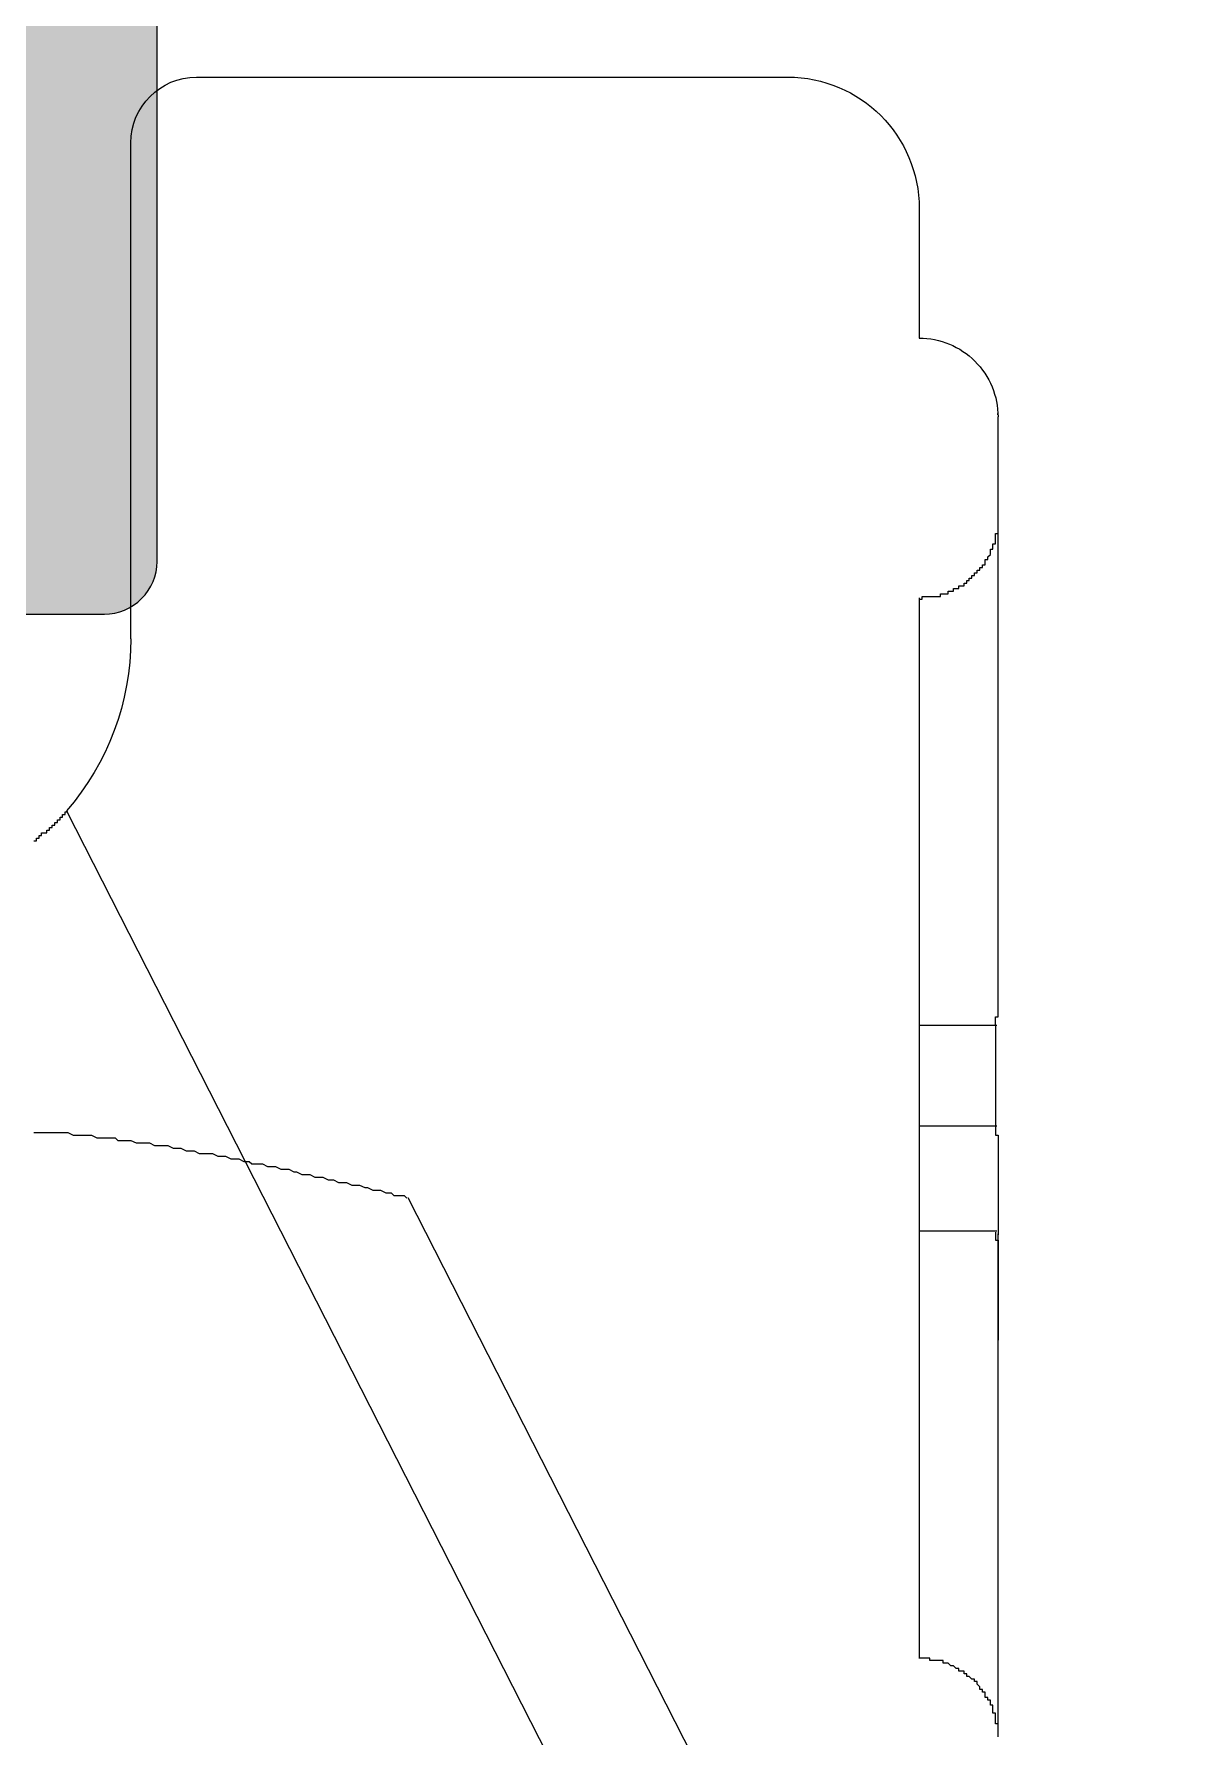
# Model space of a CAD drawing. Header units: millimetres. Extents: x -624 to 1947, y 11274 to 11571.
# Drawn here: x 948.48 to 952.83, y 11418.59 to 11425.07 of the extents above; entities that cross this region are included whole.
import ezdxf

# ---------------------------------------------------------------- set-up
doc = ezdxf.new("R2010")
doc.units = ezdxf.units.MM
doc.layers.add('AKSESUAR', color=7, linetype='Continuous')

# ---------------------------------------------------------------- blocks, each defined once
blk = doc.blocks.new('FGHDFHGFD')
at = {"color": 7, "linetype": 'Continuous'}
for p, q in [((5432.4529, 1210.8437), (5427.989, 1213.1182)), ((5430.4002, 1213.0893), (5430.4, 1213.0893)), ((5430.4014, 1213.0893), (5431.9146, 1213.0893)), ((5431.9146, 1213.0893), (5432.3146, 1213.0893)), ((5432.3239, 1213.0844), (5432.3239, 1212.7893)), ((5432.7239, 1213.0844), (5432.7239, 1212.7893)), ((5433.1083, 1212.7893), (5433.1083, 1213.0844)), ((5433.5176, 1213.0893), (5435.0352, 1213.0893)), ((5435.0352, 1213.0893), (5435.423, 1213.0893)), ((5435.431, 1213.0891), (5435.4425, 1213.0893)), ((5434.7342, 1212.7893), (5430.698, 1212.7893)), ((5436.2161, 1212.7893), (5435.723, 1212.7893)), ((5436.7161, 1210.0393), (5436.7161, 1212.2893)), ((5433.9241, 1209.5451), (5429.1123, 1211.9968)), ((5434.5789, 1209.7893), (5436.4661, 1209.7893))]:
    blk.add_line(p, q, dxfattribs=at)
at = {"color": 7}
for points in [[(5430.4, 1213.09, 0), (5430.4, 1213.09, 0), (5430.4, 1213.09, 0), (5430.4, 1213.09, 0), (5430.41, 1213.09, 0), (5430.41, 1213.09, 0), (5430.41, 1213.09, 0), (5430.41, 1213.09, 0), (5430.41, 1213.09, 0), (5430.41, 1213.09, 0), (5430.42, 1213.09, 0), (5430.42, 1213.09, 0), (5430.42, 1213.09, 0), (5430.42, 1213.09, 0), (5430.42, 1213.09, 0), (5430.42, 1213.09, 0), (5430.43, 1213.09, 0), (5430.43, 1213.09, 0), (5430.43, 1213.09, 0), (5430.43, 1213.09, 0), (5430.43, 1213.09, 0), (5430.43, 1213.09, 0), (5430.44, 1213.09, 0), (5430.44, 1213.09, 0), (5430.44, 1213.09, 0), (5430.44, 1213.09, 0), (5430.44, 1213.09, 0), (5430.44, 1213.09, 0), (5430.44, 1213.09, 0), (5430.45, 1213.09, 0), (5430.45, 1213.08, 0), (5430.45, 1213.08, 0), (5430.45, 1213.08, 0), (5430.45, 1213.08, 0), (5430.45, 1213.08, 0), (5430.46, 1213.08, 0), (5430.46, 1213.08, 0), (5430.46, 1213.08, 0), (5430.46, 1213.08, 0), (5430.46, 1213.08, 0), (5430.46, 1213.08, 0), (5430.47, 1213.08, 0), (5430.47, 1213.08, 0), (5430.47, 1213.08, 0), (5430.47, 1213.08, 0), (5430.47, 1213.08, 0), (5430.47, 1213.08, 0), (5430.48, 1213.08, 0), (5430.48, 1213.08, 0), (5430.48, 1213.08, 0), (5430.48, 1213.08, 0), (5430.48, 1213.08, 0), (5430.48, 1213.08, 0), (5430.48, 1213.08, 0), (5430.49, 1213.08, 0), (5430.49, 1213.08, 0), (5430.49, 1213.08, 0), (5430.49, 1213.07, 0), (5430.49, 1213.07, 0), (5430.49, 1213.07, 0), (5430.5, 1213.07, 0), (5430.5, 1213.07, 0), (5430.5, 1213.07, 0), (5430.5, 1213.07, 0), (5430.5, 1213.07, 0), (5430.5, 1213.07, 0), (5430.5, 1213.07, 0), (5430.51, 1213.07, 0), (5430.51, 1213.07, 0), (5430.51, 1213.07, 0), (5430.51, 1213.07, 0), (5430.51, 1213.07, 0), (5430.51, 1213.07, 0), (5430.52, 1213.07, 0), (5430.52, 1213.06, 0), (5430.52, 1213.06, 0), (5430.52, 1213.06, 0), (5430.52, 1213.06, 0), (5430.52, 1213.06, 0), (5430.52, 1213.06, 0), (5430.53, 1213.06, 0), (5430.53, 1213.06, 0), (5430.53, 1213.06, 0), (5430.53, 1213.06, 0), (5430.53, 1213.06, 0), (5430.53, 1213.06, 0), (5430.53, 1213.06, 0), (5430.54, 1213.06, 0), (5430.54, 1213.05, 0), (5430.54, 1213.05, 0), (5430.54, 1213.05, 0), (5430.54, 1213.05, 0), (5430.54, 1213.05, 0), (5430.54, 1213.05, 0), (5430.55, 1213.05, 0), (5430.55, 1213.05, 0), (5430.55, 1213.05, 0), (5430.55, 1213.05, 0), (5430.55, 1213.05, 0), (5430.55, 1213.05, 0), (5430.55, 1213.04, 0), (5430.56, 1213.04, 0), (5430.56, 1213.04, 0), (5430.56, 1213.04, 0), (5430.56, 1213.04, 0), (5430.56, 1213.04, 0), (5430.56, 1213.04, 0), (5430.56, 1213.04, 0), (5430.57, 1213.04, 0), (5430.57, 1213.04, 0), (5430.57, 1213.04, 0), (5430.57, 1213.03, 0), (5430.57, 1213.03, 0), (5430.57, 1213.03, 0), (5430.57, 1213.03, 0), (5430.58, 1213.03, 0), (5430.58, 1213.03, 0), (5430.58, 1213.03, 0), (5430.58, 1213.03, 0), (5430.58, 1213.03, 0), (5430.58, 1213.03, 0), (5430.58, 1213.03, 0), (5430.58, 1213.02, 0), (5430.59, 1213.02, 0), (5430.59, 1213.02, 0), (5430.59, 1213.02, 0), (5430.59, 1213.02, 0), (5430.59, 1213.02, 0), (5430.59, 1213.02, 0), (5430.59, 1213.02, 0), (5430.59, 1213.02, 0), (5430.6, 1213.01, 0), (5430.6, 1213.01, 0), (5430.6, 1213.01, 0), (5430.6, 1213.01, 0), (5430.6, 1213.01, 0), (5430.6, 1213.01, 0), (5430.6, 1213.01, 0), (5430.6, 1213.01, 0), (5430.61, 1213.01, 0), (5430.61, 1213, 0), (5430.61, 1213, 0), (5430.61, 1213, 0), (5430.61, 1213, 0), (5430.61, 1213, 0), (5430.61, 1213, 0), (5430.61, 1213, 0), (5430.61, 1213, 0), (5430.62, 1213, 0), (5430.62, 1212.99, 0), (5430.62, 1212.99, 0), (5430.62, 1212.99, 0), (5430.62, 1212.99, 0), (5430.62, 1212.99, 0), (5430.62, 1212.99, 0), (5430.62, 1212.99, 0), (5430.62, 1212.99, 0), (5430.63, 1212.98, 0), (5430.63, 1212.98, 0), (5430.63, 1212.98, 0), (5430.63, 1212.98, 0), (5430.63, 1212.98, 0), (5430.63, 1212.98, 0), (5430.63, 1212.98, 0), (5430.63, 1212.98, 0), (5430.63, 1212.97, 0), (5430.63, 1212.97, 0), (5430.64, 1212.97, 0), (5430.64, 1212.97, 0), (5430.64, 1212.97, 0), (5430.64, 1212.97, 0), (5430.64, 1212.97, 0), (5430.64, 1212.97, 0), (5430.64, 1212.96, 0), (5430.64, 1212.96, 0), (5430.64, 1212.96, 0), (5430.64, 1212.96, 0), (5430.65, 1212.96, 0), (5430.65, 1212.96, 0), (5430.65, 1212.96, 0), (5430.65, 1212.95, 0), (5430.65, 1212.95, 0), (5430.65, 1212.95, 0), (5430.65, 1212.95, 0), (5430.65, 1212.95, 0), (5430.65, 1212.95, 0), (5430.65, 1212.95, 0), (5430.65, 1212.94, 0), (5430.66, 1212.94, 0), (5430.66, 1212.94, 0), (5430.66, 1212.94, 0), (5430.66, 1212.94, 0), (5430.66, 1212.94, 0), (5430.66, 1212.94, 0), (5430.66, 1212.93, 0), (5430.66, 1212.93, 0), (5430.66, 1212.93, 0), (5430.66, 1212.93, 0), (5430.66, 1212.93, 0), (5430.66, 1212.93, 0), (5430.66, 1212.93, 0), (5430.67, 1212.92, 0), (5430.67, 1212.92, 0), (5430.67, 1212.92, 0), (5430.67, 1212.92, 0), (5430.67, 1212.92, 0), (5430.67, 1212.92, 0), (5430.67, 1212.92, 0), (5430.67, 1212.91, 0), (5430.67, 1212.91, 0), (5430.67, 1212.91, 0), (5430.67, 1212.91, 0), (5430.67, 1212.91, 0), (5430.67, 1212.91, 0), (5430.67, 1212.91, 0), (5430.68, 1212.9, 0), (5430.68, 1212.9, 0), (5430.68, 1212.9, 0), (5430.68, 1212.9, 0), (5430.68, 1212.9, 0), (5430.68, 1212.9, 0), (5430.68, 1212.89, 0), (5430.68, 1212.89, 0), (5430.68, 1212.89, 0), (5430.68, 1212.89, 0), (5430.68, 1212.89, 0), (5430.68, 1212.89, 0), (5430.68, 1212.89, 0), (5430.68, 1212.88, 0), (5430.68, 1212.88, 0), (5430.68, 1212.88, 0), (5430.68, 1212.88, 0), (5430.68, 1212.88, 0), (5430.69, 1212.88, 0), (5430.69, 1212.87, 0), (5430.69, 1212.87, 0), (5430.69, 1212.87, 0), (5430.69, 1212.87, 0), (5430.69, 1212.87, 0), (5430.69, 1212.87, 0), (5430.69, 1212.87, 0), (5430.69, 1212.86, 0), (5430.69, 1212.86, 0), (5430.69, 1212.86, 0), (5430.69, 1212.86, 0), (5430.69, 1212.86, 0), (5430.69, 1212.86, 0), (5430.69, 1212.85, 0), (5430.69, 1212.85, 0), (5430.69, 1212.85, 0), (5430.69, 1212.85, 0), (5430.69, 1212.85, 0), (5430.69, 1212.85, 0), (5430.69, 1212.84, 0), (5430.69, 1212.84, 0), (5430.69, 1212.84, 0), (5430.69, 1212.84, 0), (5430.69, 1212.84, 0), (5430.69, 1212.84, 0), (5430.69, 1212.83, 0), (5430.69, 1212.83, 0), (5430.69, 1212.83, 0), (5430.7, 1212.83, 0), (5430.7, 1212.83, 0), (5430.7, 1212.83, 0), (5430.7, 1212.83, 0), (5430.7, 1212.82, 0), (5430.7, 1212.82, 0), (5430.7, 1212.82, 0), (5430.7, 1212.82, 0), (5430.7, 1212.82, 0), (5430.7, 1212.82, 0), (5430.7, 1212.81, 0), (5430.7, 1212.81, 0), (5430.7, 1212.81, 0), (5430.7, 1212.81, 0), (5430.7, 1212.81, 0), (5430.7, 1212.81, 0), (5430.7, 1212.8, 0), (5430.7, 1212.8, 0), (5430.7, 1212.8, 0), (5430.7, 1212.8, 0), (5430.7, 1212.8, 0), (5430.7, 1212.8, 0), (5430.7, 1212.79, 0), (5430.7, 1212.79, 0), (5430.7, 1212.79, 0), (5430.7, 1212.79, 0)], [(5432.32, 1213.08, 0), (5432.32, 1213.08, 0), (5432.32, 1213.08, 0), (5432.32, 1213.08, 0), (5432.31, 1213.08, 0), (5432.31, 1213.08, 0), (5432.31, 1213.08, 0), (5432.31, 1213.08, 0), (5432.3, 1213.08, 0), (5432.3, 1213.08, 0), (5432.3, 1213.08, 0), (5432.3, 1213.08, 0), (5432.29, 1213.08, 0), (5432.29, 1213.08, 0), (5432.29, 1213.09, 0), (5432.29, 1213.09, 0), (5432.28, 1213.09, 0), (5432.28, 1213.09, 0), (5432.28, 1213.09, 0), (5432.27, 1213.09, 0), (5432.27, 1213.09, 0), (5432.27, 1213.09, 0), (5432.27, 1213.09, 0), (5432.26, 1213.09, 0), (5432.26, 1213.09, 0), (5432.26, 1213.09, 0), (5432.26, 1213.09, 0), (5432.25, 1213.09, 0), (5432.25, 1213.09, 0), (5432.25, 1213.09, 0), (5432.25, 1213.09, 0), (5432.24, 1213.09, 0), (5432.24, 1213.09, 0), (5432.24, 1213.09, 0), (5432.24, 1213.09, 0), (5432.23, 1213.09, 0), (5432.23, 1213.09, 0), (5432.23, 1213.09, 0), (5432.23, 1213.09, 0), (5432.22, 1213.09, 0), (5432.22, 1213.09, 0), (5432.22, 1213.09, 0), (5432.22, 1213.09, 0), (5432.21, 1213.09, 0), (5432.21, 1213.09, 0), (5432.21, 1213.09, 0), (5432.21, 1213.09, 0), (5432.2, 1213.09, 0), (5432.2, 1213.09, 0), (5432.2, 1213.09, 0), (5432.2, 1213.09, 0), (5432.19, 1213.09, 0), (5432.19, 1213.09, 0), (5432.19, 1213.09, 0), (5432.18, 1213.09, 0), (5432.18, 1213.09, 0), (5432.18, 1213.09, 0), (5432.18, 1213.09, 0), (5432.17, 1213.09, 0), (5432.17, 1213.09, 0), (5432.17, 1213.09, 0), (5432.17, 1213.09, 0), (5432.16, 1213.09, 0), (5432.16, 1213.09, 0), (5432.16, 1213.09, 0), (5432.16, 1213.09, 0), (5432.15, 1213.09, 0), (5432.15, 1213.09, 0), (5432.15, 1213.09, 0), (5432.15, 1213.09, 0), (5432.14, 1213.09, 0), (5432.14, 1213.09, 0), (5432.14, 1213.09, 0), (5432.14, 1213.09, 0), (5432.13, 1213.09, 0), (5432.13, 1213.09, 0), (5432.13, 1213.09, 0), (5432.13, 1213.09, 0), (5432.12, 1213.09, 0), (5432.12, 1213.09, 0), (5432.12, 1213.09, 0), (5432.12, 1213.09, 0), (5432.11, 1213.09, 0), (5432.11, 1213.09, 0), (5432.11, 1213.09, 0), (5432.11, 1213.09, 0), (5432.1, 1213.09, 0), (5432.1, 1213.09, 0), (5432.1, 1213.09, 0), (5432.09, 1213.09, 0), (5432.09, 1213.09, 0), (5432.09, 1213.09, 0), (5432.09, 1213.09, 0), (5432.08, 1213.09, 0), (5432.08, 1213.09, 0), (5432.08, 1213.09, 0), (5432.08, 1213.09, 0), (5432.07, 1213.09, 0), (5432.07, 1213.09, 0), (5432.07, 1213.09, 0), (5432.07, 1213.09, 0), (5432.06, 1213.09, 0), (5432.06, 1213.09, 0), (5432.06, 1213.09, 0), (5432.06, 1213.09, 0), (5432.05, 1213.09, 0), (5432.05, 1213.09, 0), (5432.05, 1213.09, 0), (5432.05, 1213.09, 0), (5432.04, 1213.09, 0), (5432.04, 1213.09, 0), (5432.04, 1213.09, 0), (5432.04, 1213.09, 0), (5432.03, 1213.09, 0), (5432.03, 1213.09, 0), (5432.03, 1213.09, 0), (5432.03, 1213.09, 0), (5432.02, 1213.09, 0), (5432.02, 1213.09, 0), (5432.02, 1213.09, 0), (5432.01, 1213.09, 0), (5432.01, 1213.09, 0), (5432.01, 1213.09, 0), (5432.01, 1213.09, 0), (5432, 1213.09, 0), (5432, 1213.09, 0), (5432, 1213.09, 0), (5432, 1213.09, 0), (5431.99, 1213.09, 0), (5431.99, 1213.09, 0), (5431.99, 1213.09, 0), (5431.99, 1213.09, 0), (5431.98, 1213.09, 0), (5431.98, 1213.09, 0), (5431.98, 1213.09, 0), (5431.98, 1213.09, 0), (5431.97, 1213.09, 0), (5431.97, 1213.09, 0), (5431.97, 1213.09, 0), (5431.97, 1213.09, 0), (5431.96, 1213.09, 0), (5431.96, 1213.09, 0), (5431.96, 1213.09, 0), (5431.96, 1213.09, 0), (5431.95, 1213.09, 0), (5431.95, 1213.09, 0), (5431.95, 1213.09, 0), (5431.95, 1213.09, 0), (5431.94, 1213.09, 0), (5431.94, 1213.09, 0), (5431.94, 1213.09, 0), (5431.94, 1213.09, 0), (5431.93, 1213.09, 0), (5431.93, 1213.09, 0), (5431.93, 1213.09, 0), (5431.92, 1213.09, 0), (5431.92, 1213.09, 0), (5431.92, 1213.09, 0), (5431.92, 1213.09, 0), (5431.91, 1213.09, 0)], [(5432.72, 1213.08, 0), (5432.72, 1213.08, 0), (5432.72, 1213.08, 0), (5432.72, 1213.08, 0), (5432.72, 1213.08, 0), (5432.71, 1213.08, 0), (5432.71, 1213.08, 0), (5432.71, 1213.08, 0), (5432.71, 1213.08, 0), (5432.7, 1213.08, 0), (5432.7, 1213.08, 0), (5432.7, 1213.08, 0), (5432.7, 1213.08, 0), (5432.7, 1213.08, 0), (5432.69, 1213.08, 0), (5432.69, 1213.08, 0), (5432.69, 1213.09, 0), (5432.69, 1213.09, 0), (5432.69, 1213.09, 0), (5432.68, 1213.09, 0), (5432.68, 1213.09, 0), (5432.68, 1213.09, 0), (5432.68, 1213.09, 0), (5432.67, 1213.09, 0), (5432.67, 1213.09, 0), (5432.67, 1213.09, 0), (5432.67, 1213.09, 0), (5432.67, 1213.09, 0), (5432.66, 1213.09, 0), (5432.66, 1213.09, 0), (5432.66, 1213.09, 0), (5432.66, 1213.09, 0), (5432.66, 1213.09, 0), (5432.65, 1213.09, 0), (5432.65, 1213.09, 0), (5432.65, 1213.09, 0), (5432.65, 1213.09, 0), (5432.64, 1213.09, 0), (5432.64, 1213.09, 0), (5432.64, 1213.09, 0), (5432.64, 1213.09, 0), (5432.64, 1213.09, 0), (5432.63, 1213.09, 0), (5432.63, 1213.09, 0), (5432.63, 1213.09, 0), (5432.63, 1213.09, 0), (5432.63, 1213.09, 0), (5432.62, 1213.09, 0), (5432.62, 1213.09, 0), (5432.62, 1213.09, 0), (5432.62, 1213.09, 0), (5432.61, 1213.09, 0), (5432.61, 1213.09, 0), (5432.61, 1213.09, 0), (5432.61, 1213.09, 0), (5432.61, 1213.09, 0), (5432.6, 1213.09, 0), (5432.6, 1213.09, 0), (5432.6, 1213.09, 0), (5432.6, 1213.09, 0), (5432.6, 1213.09, 0), (5432.59, 1213.09, 0), (5432.59, 1213.09, 0), (5432.59, 1213.09, 0), (5432.59, 1213.09, 0), (5432.58, 1213.09, 0), (5432.58, 1213.09, 0), (5432.58, 1213.09, 0), (5432.58, 1213.09, 0), (5432.58, 1213.09, 0), (5432.57, 1213.09, 0), (5432.57, 1213.09, 0), (5432.57, 1213.09, 0), (5432.57, 1213.09, 0), (5432.57, 1213.09, 0), (5432.56, 1213.09, 0), (5432.56, 1213.09, 0), (5432.56, 1213.09, 0), (5432.56, 1213.09, 0), (5432.55, 1213.09, 0), (5432.55, 1213.09, 0), (5432.55, 1213.09, 0), (5432.55, 1213.09, 0), (5432.55, 1213.09, 0), (5432.54, 1213.09, 0), (5432.54, 1213.09, 0), (5432.54, 1213.09, 0), (5432.54, 1213.09, 0), (5432.54, 1213.09, 0), (5432.53, 1213.09, 0), (5432.53, 1213.09, 0), (5432.53, 1213.09, 0), (5432.53, 1213.09, 0), (5432.52, 1213.09, 0), (5432.52, 1213.09, 0), (5432.52, 1213.09, 0), (5432.52, 1213.09, 0), (5432.52, 1213.09, 0), (5432.51, 1213.09, 0), (5432.51, 1213.09, 0), (5432.51, 1213.09, 0), (5432.51, 1213.09, 0), (5432.51, 1213.09, 0), (5432.5, 1213.09, 0), (5432.5, 1213.09, 0), (5432.5, 1213.09, 0), (5432.5, 1213.09, 0), (5432.49, 1213.09, 0), (5432.49, 1213.09, 0), (5432.49, 1213.09, 0), (5432.49, 1213.09, 0), (5432.49, 1213.09, 0), (5432.48, 1213.09, 0), (5432.48, 1213.09, 0), (5432.48, 1213.09, 0), (5432.48, 1213.09, 0), (5432.48, 1213.09, 0), (5432.47, 1213.09, 0), (5432.47, 1213.09, 0), (5432.47, 1213.09, 0), (5432.47, 1213.09, 0), (5432.46, 1213.09, 0), (5432.46, 1213.09, 0), (5432.46, 1213.09, 0), (5432.46, 1213.09, 0), (5432.46, 1213.09, 0), (5432.45, 1213.09, 0), (5432.45, 1213.09, 0), (5432.45, 1213.09, 0), (5432.45, 1213.09, 0), (5432.45, 1213.09, 0), (5432.44, 1213.09, 0), (5432.44, 1213.09, 0), (5432.44, 1213.09, 0), (5432.44, 1213.09, 0), (5432.43, 1213.09, 0), (5432.43, 1213.09, 0), (5432.43, 1213.09, 0), (5432.43, 1213.09, 0), (5432.43, 1213.09, 0), (5432.42, 1213.09, 0), (5432.42, 1213.09, 0), (5432.42, 1213.09, 0), (5432.42, 1213.09, 0), (5432.42, 1213.09, 0), (5432.41, 1213.09, 0), (5432.41, 1213.09, 0), (5432.41, 1213.09, 0), (5432.41, 1213.09, 0), (5432.4, 1213.09, 0), (5432.4, 1213.09, 0), (5432.4, 1213.09, 0), (5432.4, 1213.09, 0), (5432.4, 1213.09, 0), (5432.39, 1213.09, 0), (5432.39, 1213.09, 0), (5432.39, 1213.09, 0), (5432.39, 1213.09, 0), (5432.39, 1213.09, 0), (5432.38, 1213.09, 0), (5432.38, 1213.09, 0), (5432.38, 1213.09, 0), (5432.38, 1213.09, 0), (5432.37, 1213.09, 0), (5432.37, 1213.09, 0), (5432.37, 1213.09, 0), (5432.37, 1213.09, 0), (5432.37, 1213.09, 0), (5432.36, 1213.09, 0), (5432.36, 1213.09, 0), (5432.36, 1213.09, 0), (5432.36, 1213.09, 0), (5432.36, 1213.09, 0), (5432.35, 1213.09, 0), (5432.35, 1213.09, 0), (5432.35, 1213.09, 0), (5432.35, 1213.09, 0), (5432.34, 1213.09, 0), (5432.34, 1213.09, 0), (5432.34, 1213.09, 0), (5432.34, 1213.09, 0), (5432.34, 1213.09, 0), (5432.33, 1213.09, 0), (5432.33, 1213.09, 0), (5432.33, 1213.09, 0), (5432.33, 1213.09, 0), (5432.33, 1213.09, 0), (5432.32, 1213.09, 0), (5432.32, 1213.09, 0), (5432.32, 1213.09, 0), (5432.32, 1213.09, 0), (5432.31, 1213.09, 0)], [(5433.11, 1213.08, 0), (5433.11, 1213.08, 0), (5433.1, 1213.08, 0), (5433.1, 1213.08, 0), (5433.1, 1213.08, 0), (5433.1, 1213.08, 0), (5433.09, 1213.08, 0), (5433.09, 1213.08, 0), (5433.09, 1213.08, 0), (5433.09, 1213.08, 0), (5433.08, 1213.08, 0), (5433.08, 1213.08, 0), (5433.08, 1213.08, 0), (5433.08, 1213.08, 0), (5433.07, 1213.08, 0), (5433.07, 1213.08, 0), (5433.07, 1213.08, 0), (5433.07, 1213.08, 0), (5433.06, 1213.08, 0), (5433.06, 1213.08, 0), (5433.06, 1213.08, 0), (5433.06, 1213.08, 0), (5433.06, 1213.08, 0), (5433.05, 1213.08, 0), (5433.05, 1213.08, 0), (5433.05, 1213.08, 0), (5433.05, 1213.08, 0), (5433.04, 1213.08, 0), (5433.04, 1213.08, 0), (5433.04, 1213.08, 0), (5433.04, 1213.08, 0), (5433.03, 1213.08, 0), (5433.03, 1213.08, 0), (5433.03, 1213.08, 0), (5433.03, 1213.08, 0), (5433.02, 1213.08, 0), (5433.02, 1213.08, 0), (5433.02, 1213.08, 0), (5433.02, 1213.08, 0), (5433.01, 1213.08, 0), (5433.01, 1213.08, 0), (5433.01, 1213.08, 0), (5433.01, 1213.08, 0), (5433, 1213.08, 0), (5433, 1213.08, 0), (5433, 1213.08, 0), (5433, 1213.08, 0), (5432.99, 1213.08, 0), (5432.99, 1213.08, 0), (5432.99, 1213.08, 0), (5432.99, 1213.08, 0), (5432.98, 1213.08, 0), (5432.98, 1213.08, 0), (5432.98, 1213.08, 0), (5432.98, 1213.08, 0), (5432.98, 1213.08, 0), (5432.97, 1213.08, 0), (5432.97, 1213.08, 0), (5432.97, 1213.08, 0), (5432.97, 1213.08, 0), (5432.96, 1213.08, 0), (5432.96, 1213.08, 0), (5432.96, 1213.08, 0), (5432.96, 1213.08, 0), (5432.95, 1213.08, 0), (5432.95, 1213.08, 0), (5432.95, 1213.08, 0), (5432.95, 1213.08, 0), (5432.94, 1213.08, 0), (5432.94, 1213.08, 0), (5432.94, 1213.08, 0), (5432.94, 1213.08, 0), (5432.93, 1213.08, 0), (5432.93, 1213.08, 0), (5432.93, 1213.08, 0), (5432.93, 1213.08, 0), (5432.92, 1213.08, 0), (5432.92, 1213.08, 0), (5432.92, 1213.08, 0), (5432.92, 1213.08, 0), (5432.91, 1213.08, 0), (5432.91, 1213.08, 0), (5432.91, 1213.08, 0), (5432.91, 1213.08, 0), (5432.91, 1213.08, 0), (5432.9, 1213.08, 0), (5432.9, 1213.08, 0), (5432.9, 1213.08, 0), (5432.9, 1213.08, 0), (5432.89, 1213.08, 0), (5432.89, 1213.08, 0), (5432.89, 1213.08, 0), (5432.89, 1213.08, 0), (5432.88, 1213.08, 0), (5432.88, 1213.08, 0), (5432.88, 1213.08, 0), (5432.88, 1213.08, 0), (5432.87, 1213.08, 0), (5432.87, 1213.08, 0), (5432.87, 1213.08, 0), (5432.87, 1213.08, 0), (5432.86, 1213.08, 0), (5432.86, 1213.08, 0), (5432.86, 1213.08, 0), (5432.86, 1213.08, 0), (5432.85, 1213.08, 0), (5432.85, 1213.08, 0), (5432.85, 1213.08, 0), (5432.85, 1213.08, 0), (5432.84, 1213.08, 0), (5432.84, 1213.08, 0), (5432.84, 1213.08, 0), (5432.84, 1213.08, 0), (5432.84, 1213.08, 0), (5432.83, 1213.08, 0), (5432.83, 1213.08, 0), (5432.83, 1213.08, 0), (5432.83, 1213.08, 0), (5432.82, 1213.08, 0), (5432.82, 1213.08, 0), (5432.82, 1213.08, 0), (5432.82, 1213.08, 0), (5432.81, 1213.08, 0), (5432.81, 1213.08, 0), (5432.81, 1213.08, 0), (5432.81, 1213.08, 0), (5432.8, 1213.08, 0), (5432.8, 1213.08, 0), (5432.8, 1213.08, 0), (5432.8, 1213.08, 0), (5432.79, 1213.08, 0), (5432.79, 1213.08, 0), (5432.79, 1213.08, 0), (5432.79, 1213.08, 0), (5432.78, 1213.08, 0), (5432.78, 1213.08, 0), (5432.78, 1213.08, 0), (5432.78, 1213.08, 0), (5432.77, 1213.08, 0), (5432.77, 1213.08, 0), (5432.77, 1213.08, 0), (5432.77, 1213.08, 0), (5432.76, 1213.08, 0), (5432.76, 1213.08, 0), (5432.76, 1213.08, 0), (5432.76, 1213.08, 0), (5432.76, 1213.08, 0), (5432.75, 1213.08, 0), (5432.75, 1213.08, 0), (5432.75, 1213.08, 0), (5432.75, 1213.08, 0), (5432.74, 1213.08, 0), (5432.74, 1213.08, 0), (5432.74, 1213.08, 0), (5432.74, 1213.08, 0), (5432.73, 1213.08, 0), (5432.73, 1213.08, 0), (5432.73, 1213.08, 0), (5432.73, 1213.08, 0), (5432.72, 1213.08, 0)], [(5433.11, 1213.08, 0), (5433.11, 1213.08, 0), (5433.11, 1213.08, 0), (5433.11, 1213.08, 0), (5433.12, 1213.08, 0), (5433.12, 1213.08, 0), (5433.12, 1213.08, 0), (5433.12, 1213.08, 0), (5433.13, 1213.08, 0), (5433.13, 1213.08, 0), (5433.13, 1213.08, 0), (5433.13, 1213.08, 0), (5433.13, 1213.08, 0), (5433.14, 1213.08, 0), (5433.14, 1213.08, 0), (5433.14, 1213.08, 0), (5433.14, 1213.09, 0), (5433.14, 1213.09, 0), (5433.15, 1213.09, 0), (5433.15, 1213.09, 0), (5433.15, 1213.09, 0), (5433.15, 1213.09, 0), (5433.16, 1213.09, 0), (5433.16, 1213.09, 0), (5433.16, 1213.09, 0), (5433.16, 1213.09, 0), (5433.16, 1213.09, 0), (5433.17, 1213.09, 0), (5433.17, 1213.09, 0), (5433.17, 1213.09, 0), (5433.17, 1213.09, 0), (5433.17, 1213.09, 0), (5433.18, 1213.09, 0), (5433.18, 1213.09, 0), (5433.18, 1213.09, 0), (5433.18, 1213.09, 0), (5433.19, 1213.09, 0), (5433.19, 1213.09, 0), (5433.19, 1213.09, 0), (5433.19, 1213.09, 0), (5433.19, 1213.09, 0), (5433.2, 1213.09, 0), (5433.2, 1213.09, 0), (5433.2, 1213.09, 0), (5433.2, 1213.09, 0), (5433.2, 1213.09, 0), (5433.21, 1213.09, 0), (5433.21, 1213.09, 0), (5433.21, 1213.09, 0), (5433.21, 1213.09, 0), (5433.22, 1213.09, 0), (5433.22, 1213.09, 0), (5433.22, 1213.09, 0), (5433.22, 1213.09, 0), (5433.22, 1213.09, 0), (5433.23, 1213.09, 0), (5433.23, 1213.09, 0), (5433.23, 1213.09, 0), (5433.23, 1213.09, 0), (5433.23, 1213.09, 0), (5433.24, 1213.09, 0), (5433.24, 1213.09, 0), (5433.24, 1213.09, 0), (5433.24, 1213.09, 0), (5433.25, 1213.09, 0), (5433.25, 1213.09, 0), (5433.25, 1213.09, 0), (5433.25, 1213.09, 0), (5433.25, 1213.09, 0), (5433.26, 1213.09, 0), (5433.26, 1213.09, 0), (5433.26, 1213.09, 0), (5433.26, 1213.09, 0), (5433.26, 1213.09, 0), (5433.27, 1213.09, 0), (5433.27, 1213.09, 0), (5433.27, 1213.09, 0), (5433.27, 1213.09, 0), (5433.28, 1213.09, 0), (5433.28, 1213.09, 0), (5433.28, 1213.09, 0), (5433.28, 1213.09, 0), (5433.28, 1213.09, 0), (5433.29, 1213.09, 0), (5433.29, 1213.09, 0), (5433.29, 1213.09, 0), (5433.29, 1213.09, 0), (5433.29, 1213.09, 0), (5433.3, 1213.09, 0), (5433.3, 1213.09, 0), (5433.3, 1213.09, 0), (5433.3, 1213.09, 0), (5433.31, 1213.09, 0), (5433.31, 1213.09, 0), (5433.31, 1213.09, 0), (5433.31, 1213.09, 0), (5433.31, 1213.09, 0), (5433.32, 1213.09, 0), (5433.32, 1213.09, 0), (5433.32, 1213.09, 0), (5433.32, 1213.09, 0), (5433.32, 1213.09, 0), (5433.33, 1213.09, 0), (5433.33, 1213.09, 0), (5433.33, 1213.09, 0), (5433.33, 1213.09, 0), (5433.34, 1213.09, 0), (5433.34, 1213.09, 0), (5433.34, 1213.09, 0), (5433.34, 1213.09, 0), (5433.34, 1213.09, 0), (5433.35, 1213.09, 0), (5433.35, 1213.09, 0), (5433.35, 1213.09, 0), (5433.35, 1213.09, 0), (5433.35, 1213.09, 0), (5433.36, 1213.09, 0), (5433.36, 1213.09, 0), (5433.36, 1213.09, 0), (5433.36, 1213.09, 0), (5433.37, 1213.09, 0), (5433.37, 1213.09, 0), (5433.37, 1213.09, 0), (5433.37, 1213.09, 0), (5433.37, 1213.09, 0), (5433.38, 1213.09, 0), (5433.38, 1213.09, 0), (5433.38, 1213.09, 0), (5433.38, 1213.09, 0), (5433.38, 1213.09, 0), (5433.39, 1213.09, 0), (5433.39, 1213.09, 0), (5433.39, 1213.09, 0), (5433.39, 1213.09, 0), (5433.4, 1213.09, 0), (5433.4, 1213.09, 0), (5433.4, 1213.09, 0), (5433.4, 1213.09, 0), (5433.4, 1213.09, 0), (5433.41, 1213.09, 0), (5433.41, 1213.09, 0), (5433.41, 1213.09, 0), (5433.41, 1213.09, 0), (5433.41, 1213.09, 0), (5433.42, 1213.09, 0), (5433.42, 1213.09, 0), (5433.42, 1213.09, 0), (5433.42, 1213.09, 0), (5433.43, 1213.09, 0), (5433.43, 1213.09, 0), (5433.43, 1213.09, 0), (5433.43, 1213.09, 0), (5433.43, 1213.09, 0), (5433.44, 1213.09, 0), (5433.44, 1213.09, 0), (5433.44, 1213.09, 0), (5433.44, 1213.09, 0), (5433.44, 1213.09, 0), (5433.45, 1213.09, 0), (5433.45, 1213.09, 0), (5433.45, 1213.09, 0), (5433.45, 1213.09, 0), (5433.46, 1213.09, 0), (5433.46, 1213.09, 0), (5433.46, 1213.09, 0), (5433.46, 1213.09, 0), (5433.46, 1213.09, 0), (5433.47, 1213.09, 0), (5433.47, 1213.09, 0), (5433.47, 1213.09, 0), (5433.47, 1213.09, 0), (5433.47, 1213.09, 0), (5433.48, 1213.09, 0), (5433.48, 1213.09, 0), (5433.48, 1213.09, 0), (5433.48, 1213.09, 0), (5433.49, 1213.09, 0), (5433.49, 1213.09, 0), (5433.49, 1213.09, 0), (5433.49, 1213.09, 0), (5433.49, 1213.09, 0), (5433.5, 1213.09, 0), (5433.5, 1213.09, 0), (5433.5, 1213.09, 0), (5433.5, 1213.09, 0), (5433.5, 1213.09, 0), (5433.51, 1213.09, 0), (5433.51, 1213.09, 0), (5433.51, 1213.09, 0), (5433.51, 1213.09, 0), (5433.52, 1213.09, 0), (5433.52, 1213.09, 0)], [(5434.73, 1212.79, 0), (5434.73, 1212.79, 0), (5434.73, 1212.79, 0), (5434.73, 1212.79, 0), (5434.73, 1212.8, 0), (5434.73, 1212.8, 0), (5434.73, 1212.8, 0), (5434.73, 1212.8, 0), (5434.74, 1212.8, 0), (5434.74, 1212.8, 0), (5434.74, 1212.81, 0), (5434.74, 1212.81, 0), (5434.74, 1212.81, 0), (5434.74, 1212.81, 0), (5434.74, 1212.81, 0), (5434.74, 1212.81, 0), (5434.74, 1212.82, 0), (5434.74, 1212.82, 0), (5434.74, 1212.82, 0), (5434.74, 1212.82, 0), (5434.74, 1212.82, 0), (5434.74, 1212.82, 0), (5434.74, 1212.83, 0), (5434.74, 1212.83, 0), (5434.74, 1212.83, 0), (5434.74, 1212.83, 0), (5434.74, 1212.83, 0), (5434.74, 1212.83, 0), (5434.74, 1212.84, 0), (5434.74, 1212.84, 0), (5434.74, 1212.84, 0), (5434.74, 1212.84, 0), (5434.74, 1212.84, 0), (5434.74, 1212.84, 0), (5434.74, 1212.84, 0), (5434.74, 1212.85, 0), (5434.74, 1212.85, 0), (5434.74, 1212.85, 0), (5434.74, 1212.85, 0), (5434.74, 1212.85, 0), (5434.74, 1212.85, 0), (5434.74, 1212.86, 0), (5434.74, 1212.86, 0), (5434.74, 1212.86, 0), (5434.74, 1212.86, 0), (5434.74, 1212.86, 0), (5434.74, 1212.86, 0), (5434.74, 1212.87, 0), (5434.74, 1212.87, 0), (5434.74, 1212.87, 0), (5434.75, 1212.87, 0), (5434.75, 1212.87, 0), (5434.75, 1212.87, 0), (5434.75, 1212.88, 0), (5434.75, 1212.88, 0), (5434.75, 1212.88, 0), (5434.75, 1212.88, 0), (5434.75, 1212.88, 0), (5434.75, 1212.88, 0), (5434.75, 1212.88, 0), (5434.75, 1212.89, 0), (5434.75, 1212.89, 0), (5434.75, 1212.89, 0), (5434.75, 1212.89, 0), (5434.75, 1212.89, 0), (5434.75, 1212.89, 0), (5434.75, 1212.9, 0), (5434.75, 1212.9, 0), (5434.75, 1212.9, 0), (5434.76, 1212.9, 0), (5434.76, 1212.9, 0), (5434.76, 1212.9, 0), (5434.76, 1212.9, 0), (5434.76, 1212.91, 0), (5434.76, 1212.91, 0), (5434.76, 1212.91, 0), (5434.76, 1212.91, 0), (5434.76, 1212.91, 0), (5434.76, 1212.91, 0), (5434.76, 1212.92, 0), (5434.76, 1212.92, 0), (5434.76, 1212.92, 0), (5434.76, 1212.92, 0), (5434.76, 1212.92, 0), (5434.77, 1212.92, 0), (5434.77, 1212.92, 0), (5434.77, 1212.93, 0), (5434.77, 1212.93, 0), (5434.77, 1212.93, 0), (5434.77, 1212.93, 0), (5434.77, 1212.93, 0), (5434.77, 1212.93, 0), (5434.77, 1212.93, 0), (5434.77, 1212.94, 0), (5434.77, 1212.94, 0), (5434.77, 1212.94, 0), (5434.77, 1212.94, 0), (5434.78, 1212.94, 0), (5434.78, 1212.94, 0), (5434.78, 1212.94, 0), (5434.78, 1212.95, 0), (5434.78, 1212.95, 0), (5434.78, 1212.95, 0), (5434.78, 1212.95, 0), (5434.78, 1212.95, 0), (5434.78, 1212.95, 0), (5434.78, 1212.95, 0), (5434.78, 1212.96, 0), (5434.79, 1212.96, 0), (5434.79, 1212.96, 0), (5434.79, 1212.96, 0), (5434.79, 1212.96, 0), (5434.79, 1212.96, 0), (5434.79, 1212.96, 0), (5434.79, 1212.96, 0), (5434.79, 1212.97, 0), (5434.79, 1212.97, 0), (5434.79, 1212.97, 0), (5434.79, 1212.97, 0), (5434.8, 1212.97, 0), (5434.8, 1212.97, 0), (5434.8, 1212.97, 0), (5434.8, 1212.98, 0), (5434.8, 1212.98, 0), (5434.8, 1212.98, 0), (5434.8, 1212.98, 0), (5434.8, 1212.98, 0), (5434.8, 1212.98, 0), (5434.81, 1212.98, 0), (5434.81, 1212.98, 0), (5434.81, 1212.99, 0), (5434.81, 1212.99, 0), (5434.81, 1212.99, 0), (5434.81, 1212.99, 0), (5434.81, 1212.99, 0), (5434.81, 1212.99, 0), (5434.81, 1212.99, 0), (5434.82, 1212.99, 0), (5434.82, 1213, 0), (5434.82, 1213, 0), (5434.82, 1213, 0), (5434.82, 1213, 0), (5434.82, 1213, 0), (5434.82, 1213, 0), (5434.82, 1213, 0), (5434.82, 1213, 0), (5434.83, 1213, 0), (5434.83, 1213.01, 0), (5434.83, 1213.01, 0), (5434.83, 1213.01, 0), (5434.83, 1213.01, 0), (5434.83, 1213.01, 0), (5434.83, 1213.01, 0), (5434.83, 1213.01, 0), (5434.84, 1213.01, 0), (5434.84, 1213.01, 0), (5434.84, 1213.02, 0), (5434.84, 1213.02, 0), (5434.84, 1213.02, 0), (5434.84, 1213.02, 0), (5434.84, 1213.02, 0), (5434.84, 1213.02, 0), (5434.85, 1213.02, 0), (5434.85, 1213.02, 0), (5434.85, 1213.02, 0), (5434.85, 1213.02, 0), (5434.85, 1213.03, 0), (5434.85, 1213.03, 0), (5434.85, 1213.03, 0), (5434.85, 1213.03, 0), (5434.86, 1213.03, 0), (5434.86, 1213.03, 0), (5434.86, 1213.03, 0), (5434.86, 1213.03, 0), (5434.86, 1213.03, 0), (5434.86, 1213.03, 0), (5434.86, 1213.04, 0), (5434.86, 1213.04, 0), (5434.87, 1213.04, 0), (5434.87, 1213.04, 0), (5434.87, 1213.04, 0), (5434.87, 1213.04, 0), (5434.87, 1213.04, 0), (5434.87, 1213.04, 0), (5434.87, 1213.04, 0), (5434.88, 1213.04, 0), (5434.88, 1213.04, 0), (5434.88, 1213.05, 0), (5434.88, 1213.05, 0), (5434.88, 1213.05, 0), (5434.88, 1213.05, 0), (5434.88, 1213.05, 0), (5434.89, 1213.05, 0), (5434.89, 1213.05, 0), (5434.89, 1213.05, 0), (5434.89, 1213.05, 0), (5434.89, 1213.05, 0), (5434.89, 1213.05, 0), (5434.89, 1213.05, 0), (5434.9, 1213.06, 0), (5434.9, 1213.06, 0), (5434.9, 1213.06, 0), (5434.9, 1213.06, 0), (5434.9, 1213.06, 0), (5434.9, 1213.06, 0), (5434.9, 1213.06, 0), (5434.91, 1213.06, 0), (5434.91, 1213.06, 0), (5434.91, 1213.06, 0), (5434.91, 1213.06, 0), (5434.91, 1213.06, 0), (5434.91, 1213.06, 0), (5434.92, 1213.06, 0), (5434.92, 1213.07, 0), (5434.92, 1213.07, 0), (5434.92, 1213.07, 0), (5434.92, 1213.07, 0), (5434.92, 1213.07, 0), (5434.92, 1213.07, 0), (5434.93, 1213.07, 0), (5434.93, 1213.07, 0), (5434.93, 1213.07, 0), (5434.93, 1213.07, 0), (5434.93, 1213.07, 0), (5434.93, 1213.07, 0), (5434.94, 1213.07, 0), (5434.94, 1213.07, 0), (5434.94, 1213.07, 0), (5434.94, 1213.07, 0), (5434.94, 1213.07, 0), (5434.94, 1213.08, 0), (5434.94, 1213.08, 0), (5434.95, 1213.08, 0), (5434.95, 1213.08, 0), (5434.95, 1213.08, 0), (5434.95, 1213.08, 0), (5434.95, 1213.08, 0), (5434.95, 1213.08, 0), (5434.96, 1213.08, 0), (5434.96, 1213.08, 0), (5434.96, 1213.08, 0), (5434.96, 1213.08, 0), (5434.96, 1213.08, 0), (5434.96, 1213.08, 0), (5434.97, 1213.08, 0), (5434.97, 1213.08, 0), (5434.97, 1213.08, 0), (5434.97, 1213.08, 0), (5434.97, 1213.08, 0), (5434.97, 1213.08, 0), (5434.97, 1213.08, 0), (5434.98, 1213.08, 0), (5434.98, 1213.08, 0), (5434.98, 1213.08, 0), (5434.98, 1213.08, 0), (5434.98, 1213.08, 0), (5434.98, 1213.09, 0), (5434.99, 1213.09, 0), (5434.99, 1213.09, 0), (5434.99, 1213.09, 0), (5434.99, 1213.09, 0), (5434.99, 1213.09, 0), (5434.99, 1213.09, 0), (5435, 1213.09, 0), (5435, 1213.09, 0), (5435, 1213.09, 0), (5435, 1213.09, 0), (5435, 1213.09, 0), (5435, 1213.09, 0), (5435.01, 1213.09, 0), (5435.01, 1213.09, 0), (5435.01, 1213.09, 0), (5435.01, 1213.09, 0), (5435.01, 1213.09, 0), (5435.01, 1213.09, 0), (5435.02, 1213.09, 0), (5435.02, 1213.09, 0), (5435.02, 1213.09, 0), (5435.02, 1213.09, 0), (5435.02, 1213.09, 0), (5435.02, 1213.09, 0), (5435.03, 1213.09, 0), (5435.03, 1213.09, 0), (5435.03, 1213.09, 0), (5435.03, 1213.09, 0), (5435.03, 1213.09, 0), (5435.03, 1213.09, 0), (5435.04, 1213.09, 0)], [(5432.7, 1209.42, 0), (5432.7, 1209.43, 0), (5432.7, 1209.45, 0), (5432.7, 1209.47, 0), (5432.7, 1209.49, 0), (5432.7, 1209.5, 0), (5432.7, 1209.52, 0), (5432.7, 1209.54, 0), (5432.7, 1209.55, 0), (5432.69, 1209.57, 0), (5432.69, 1209.59, 0), (5432.69, 1209.61, 0), (5432.69, 1209.62, 0), (5432.69, 1209.64, 0), (5432.68, 1209.66, 0), (5432.68, 1209.67, 0), (5432.68, 1209.69, 0), (5432.68, 1209.71, 0), (5432.68, 1209.73, 0), (5432.67, 1209.74, 0), (5432.67, 1209.76, 0), (5432.67, 1209.78, 0), (5432.67, 1209.79, 0), (5432.66, 1209.81, 0), (5432.66, 1209.83, 0), (5432.66, 1209.85, 0), (5432.66, 1209.86, 0), (5432.65, 1209.88, 0), (5432.65, 1209.9, 0), (5432.65, 1209.91, 0), (5432.65, 1209.93, 0), (5432.64, 1209.95, 0), (5432.64, 1209.97, 0), (5432.64, 1209.98, 0), (5432.63, 1210, 0), (5432.63, 1210.02, 0), (5432.63, 1210.03, 0), (5432.62, 1210.05, 0), (5432.62, 1210.07, 0), (5432.62, 1210.08, 0), (5432.62, 1210.1, 0), (5432.61, 1210.12, 0), (5432.61, 1210.14, 0), (5432.61, 1210.15, 0), (5432.6, 1210.17, 0), (5432.6, 1210.19, 0), (5432.6, 1210.2, 0), (5432.59, 1210.22, 0), (5432.59, 1210.24, 0), (5432.58, 1210.25, 0), (5432.58, 1210.27, 0), (5432.58, 1210.29, 0), (5432.57, 1210.31, 0), (5432.57, 1210.32, 0), (5432.57, 1210.34, 0), (5432.56, 1210.36, 0), (5432.56, 1210.37, 0), (5432.56, 1210.39, 0), (5432.55, 1210.41, 0), (5432.55, 1210.42, 0), (5432.54, 1210.44, 0), (5432.54, 1210.46, 0), (5432.54, 1210.47, 0), (5432.53, 1210.49, 0), (5432.53, 1210.51, 0), (5432.53, 1210.52, 0), (5432.52, 1210.54, 0), (5432.52, 1210.56, 0), (5432.51, 1210.58, 0), (5432.51, 1210.59, 0), (5432.51, 1210.61, 0), (5432.5, 1210.63, 0), (5432.5, 1210.64, 0), (5432.5, 1210.66, 0), (5432.49, 1210.68, 0), (5432.49, 1210.69, 0), (5432.48, 1210.71, 0), (5432.48, 1210.73, 0), (5432.48, 1210.74, 0), (5432.47, 1210.76, 0), (5432.47, 1210.78, 0), (5432.46, 1210.79, 0), (5432.46, 1210.81, 0), (5432.46, 1210.83, 0), (5432.45, 1210.84, 0)], [(5433.81, 1209.42, 0), (5433.81, 1209.43, 0), (5433.81, 1209.43, 0), (5433.82, 1209.43, 0), (5433.82, 1209.43, 0), (5433.82, 1209.43, 0), (5433.82, 1209.44, 0), (5433.82, 1209.44, 0), (5433.82, 1209.44, 0), (5433.82, 1209.44, 0), (5433.83, 1209.44, 0), (5433.83, 1209.44, 0), (5433.83, 1209.45, 0), (5433.83, 1209.45, 0), (5433.83, 1209.45, 0), (5433.83, 1209.45, 0), (5433.84, 1209.45, 0), (5433.84, 1209.46, 0), (5433.84, 1209.46, 0), (5433.84, 1209.46, 0), (5433.84, 1209.46, 0), (5433.84, 1209.46, 0), (5433.84, 1209.47, 0), (5433.85, 1209.47, 0), (5433.85, 1209.47, 0), (5433.85, 1209.47, 0), (5433.85, 1209.47, 0), (5433.85, 1209.47, 0), (5433.85, 1209.48, 0), (5433.86, 1209.48, 0), (5433.86, 1209.48, 0), (5433.86, 1209.48, 0), (5433.86, 1209.48, 0), (5433.86, 1209.48, 0), (5433.86, 1209.49, 0), (5433.87, 1209.49, 0), (5433.87, 1209.49, 0), (5433.87, 1209.49, 0), (5433.87, 1209.49, 0), (5433.87, 1209.5, 0), (5433.87, 1209.5, 0), (5433.88, 1209.5, 0), (5433.88, 1209.5, 0), (5433.88, 1209.5, 0), (5433.88, 1209.5, 0), (5433.88, 1209.51, 0), (5433.88, 1209.51, 0), (5433.89, 1209.51, 0), (5433.89, 1209.51, 0), (5433.89, 1209.51, 0), (5433.89, 1209.51, 0), (5433.89, 1209.52, 0), (5433.89, 1209.52, 0), (5433.9, 1209.52, 0), (5433.9, 1209.52, 0), (5433.9, 1209.52, 0), (5433.9, 1209.52, 0), (5433.9, 1209.53, 0), (5433.9, 1209.53, 0), (5433.91, 1209.53, 0), (5433.91, 1209.53, 0), (5433.91, 1209.53, 0), (5433.91, 1209.53, 0), (5433.91, 1209.54, 0), (5433.91, 1209.54, 0), (5433.92, 1209.54, 0), (5433.92, 1209.54, 0), (5433.92, 1209.54, 0), (5433.92, 1209.54, 0), (5433.92, 1209.55, 0)]]:
    blk.add_polyline3d(points, dxfattribs=at)
at = {"color": 7, "linetype": 'Continuous'}
for centre, radius, start, end in [((5435.423, 1212.7893), 0.3, 359.99489, 90.00511), ((5436.2161, 1212.2893), 0.5, 0.00152, 89.99848), ((5436.4661, 1210.0393), 0.25, 270.00494, 359.99506), ((5434.579, 1208.7891), 1.0002, 90.00414, 130.90264)]:
    blk.add_arc(centre, radius, start, end, dxfattribs=at)

msp = doc.modelspace()

# ---------------------------------------------------------------- hatches: boundary and pattern name
at = {"layer": 'AKSESUAR', "linetype": 'ByBlock'}
h = msp.add_hatch(color=30, dxfattribs=at)
h.paths.add_polyline_path([(934.9454, 11429.863), (965.9625, 11429.863, -0.198912), (966.104, 11429.8045), (966.9868, 11428.9216, -0.198914), (967.0454, 11428.7802), (967.0454, 11423.863), (965.1609, 11423.863, -0.26795), (964.9877, 11423.963), (964.8722, 11424.163, -0.131657), (964.8454, 11424.263), (964.8454, 11424.663, -0.414213), (965.0454, 11424.863), (965.8454, 11424.863), (965.8454, 11428.0003, 0.198915), (965.7868, 11428.1417), (965.6241, 11428.3045, 0.19891), (965.4827, 11428.363), (961.0454, 11428.363, 0.414211), (960.8454, 11428.163), (960.8454, 11424.863), (961.6454, 11424.863, -0.414212), (961.8454, 11424.663), (961.8454, 11424.263, -0.131648), (961.8186, 11424.163), (961.7031, 11423.963, -0.267949), (961.5299, 11423.863), (959.6454, 11423.863), (959.6454, 11424.963), (958.9382, 11424.963, -0.267949), (958.2454, 11425.363), (958.0722, 11425.663, -0.577351), (958.2454, 11425.963), (959.6454, 11425.963), (959.6454, 11428.163), (944.9454, 11428.163), (944.9454, 11425.963), (948.4454, 11425.963), (948.9454, 11425.463), (948.9454, 11423.063, -0.414216), (948.7454, 11422.863), (948.1454, 11422.863, -0.414217), (947.9454, 11423.063), (947.9454, 11424.363), (944.9454, 11424.363), (944.9454, 11413.613, -0.414214), (944.4454, 11413.113), (943.1825, 11413.113), (942.8639, 11413.613), (942.5454, 11413.113), (941.3825, 11413.113), (941.0639, 11413.613), (940.7454, 11413.113), (939.8454, 11413.113), (939.8454, 11411.413), (939.5454, 11411.113), (939.8454, 11410.813), (939.8454, 11409.113), (940.1639, 11408.613), (940.4825, 11409.113), (941.6454, 11409.113), (941.9639, 11408.613), (942.2825, 11409.113), (943.4454, 11409.113), (943.7639, 11408.613), (944.0825, 11409.113), (944.4454, 11409.113, -0.414214), (944.9454, 11408.613), (944.9454, 11397.863), (947.9454, 11397.863), (947.9454, 11399.163, -0.414214), (948.1454, 11399.363), (948.7454, 11399.363, -0.414214), (948.9454, 11399.163), (948.9454, 11393.263), (947.0609, 11393.263, -0.267948), (946.8877, 11393.363), (946.7722, 11393.563, -0.131652), (946.7454, 11393.663), (946.7454, 11394.063, -0.414213), (946.9454, 11394.263), (947.7454, 11394.263, 0.414212), (947.9454, 11394.463), (947.9454, 11396.063, 0.414212), (947.7454, 11396.263), (942.7454, 11396.263, 0.414212), (942.5454, 11396.063), (942.5454, 11394.463, 0.414212), (942.7454, 11394.263), (943.5454, 11394.263, -0.414213), (943.7454, 11394.063), (943.7454, 11393.663, -0.131651), (943.7186, 11393.563), (943.6031, 11393.363, -0.267949), (943.4299, 11393.263), (937.2245, 11393.263, 0.398959), (936.2258, 11392.3154), (935.3421, 11375.4526, -0.39896), (935.1424, 11375.263), (934.9424, 11375.263, -0.267949), (934.7692, 11375.363, 0.57735), (933.7299, 11375.363, -0.267949), (933.5567, 11375.263), (931.2454, 11375.263), (931.2454, 11373.063), (933.0454, 11373.063, -0.414214), (933.2454, 11372.863, -0.414214), (932.2454, 11371.863), (923.3454, 11371.863, -0.414214), (922.9454, 11372.263), (922.9454, 11375.163, 0.414213), (922.7454, 11375.363), (916.1454, 11375.363, 0.414213), (915.9454, 11375.163), (915.9454, 11373.063), (917.7454, 11373.063, -0.414214), (917.9454, 11372.863, -0.414214), (916.9454, 11371.863), (914.9454, 11371.863, -0.414213), (914.7454, 11372.063), (914.7454, 11376.663, -0.414213), (914.9454, 11376.863), (925.2299, 11376.863, -0.26795), (925.4031, 11376.763), (925.5186, 11376.563, -0.131651), (925.5454, 11376.463), (925.5454, 11376.063, -0.414213), (925.3454, 11375.863), (924.5454, 11375.863, 0.414214), (924.3454, 11375.663), (924.3454, 11373.463, 0.414214), (924.5454, 11373.263), (929.5454, 11373.263, 0.414213), (929.7454, 11373.463), (929.7454, 11375.663, 0.414213), (929.5454, 11375.863), (928.7454, 11375.863, -0.414214), (928.5454, 11376.063), (928.5454, 11376.463, -0.131653), (928.5722, 11376.563), (928.6877, 11376.763, -0.26795), (928.8609, 11376.863), (931.7454, 11376.863), (931.7454, 11378.2596, -0.221696), (931.8168, 11378.4128), (932.4168, 11378.9162, -0.63707), (932.7454, 11378.763), (932.7454, 11377.463), (933.9454, 11377.463), (933.9454, 11393.263), (932.7454, 11393.263), (932.7454, 11391.963, -0.63707), (932.4168, 11391.8098), (931.8168, 11392.3133, -0.221696), (931.7454, 11392.4665), (931.7454, 11394.363), (932.2454, 11394.863), (933.2454, 11394.863, 0.414214), (933.4454, 11395.063), (933.4454, 11407.313), (931.8602, 11408.059, -0.290522), (931.7454, 11408.24), (931.7454, 11408.913, -0.414215), (931.9454, 11409.113), (934.4454, 11409.113), (934.7639, 11408.613), (935.0825, 11409.113), (936.2454, 11409.113), (936.5639, 11408.613), (936.8825, 11409.113), (937.1454, 11409.113), (937.1454, 11413.113), (935.9825, 11413.113), (935.6639, 11413.613), (935.3454, 11413.113), (934.1825, 11413.113), (933.8639, 11413.613), (933.5454, 11413.113), (931.9454, 11413.113, -0.414215), (931.7454, 11413.313), (931.7454, 11413.9861, -0.290523), (931.8602, 11414.1671), (933.4454, 11414.913), (933.4454, 11422.963), (931.9454, 11422.963, -0.414213), (931.7454, 11423.163), (931.7454, 11423.363, -0.414214), (932.2454, 11423.863), (933.4454, 11423.863), (933.4454, 11424.963), (932.2454, 11424.963, -0.414214), (931.7454, 11425.463), (931.7454, 11425.663, -0.414214), (931.9454, 11425.863), (934.7454, 11425.863), (934.7454, 11429.663, -0.414212)])
h.paths.add_polyline_path([(934.9454, 11414.913), (943.4454, 11414.913), (943.4454, 11424.363), (942.1454, 11424.363, -0.668181), (942.004, 11424.7045), (943.4141, 11426.1145, 0.198917), (943.4454, 11426.1902), (943.4454, 11428.163, 0.414212), (943.2454, 11428.363), (936.4454, 11428.363, 0.414212), (936.2454, 11428.163), (936.2454, 11424.563, -0.414214), (936.0454, 11424.363), (934.9454, 11424.363)], flags=16)
h.paths.add_polyline_path([(940.7454, 11395.163), (940.7454, 11396.863, -0.414213), (941.7454, 11397.863), (943.4454, 11397.863), (943.4454, 11407.313), (934.9454, 11407.313), (934.9454, 11397.863), (936.7454, 11397.863, -0.683705), (936.8807, 11397.5157), (935.0749, 11395.8577, 0.683706), (935.3454, 11395.163)], flags=16)

# ---------------------------------------------------------------- linework, layer by layer
at = {"color": 0}
msp.add_lwpolyline([(944.9454, 11413.613), (944.9454, 11424.363), (947.9454, 11424.363), (947.9454, 11423.063, 0.414217), (948.1454, 11422.863), (948.7454, 11422.863, 0.414216), (948.9454, 11423.063), (948.9454, 11425.463), (948.4454, 11425.963), (944.9454, 11425.963), (944.9454, 11428.163), (959.6454, 11428.163)], format="xyb", dxfattribs=at)

# ---------------------------------------------------------------- block references
at = {"layer": 'AKSESUAR', "xscale": -1, "rotation": 270}
msp.add_blockref('FGHDFHGFD', (-260.9437, 5988.1902), dxfattribs=at)

doc.saveas('drawing.dxf')
